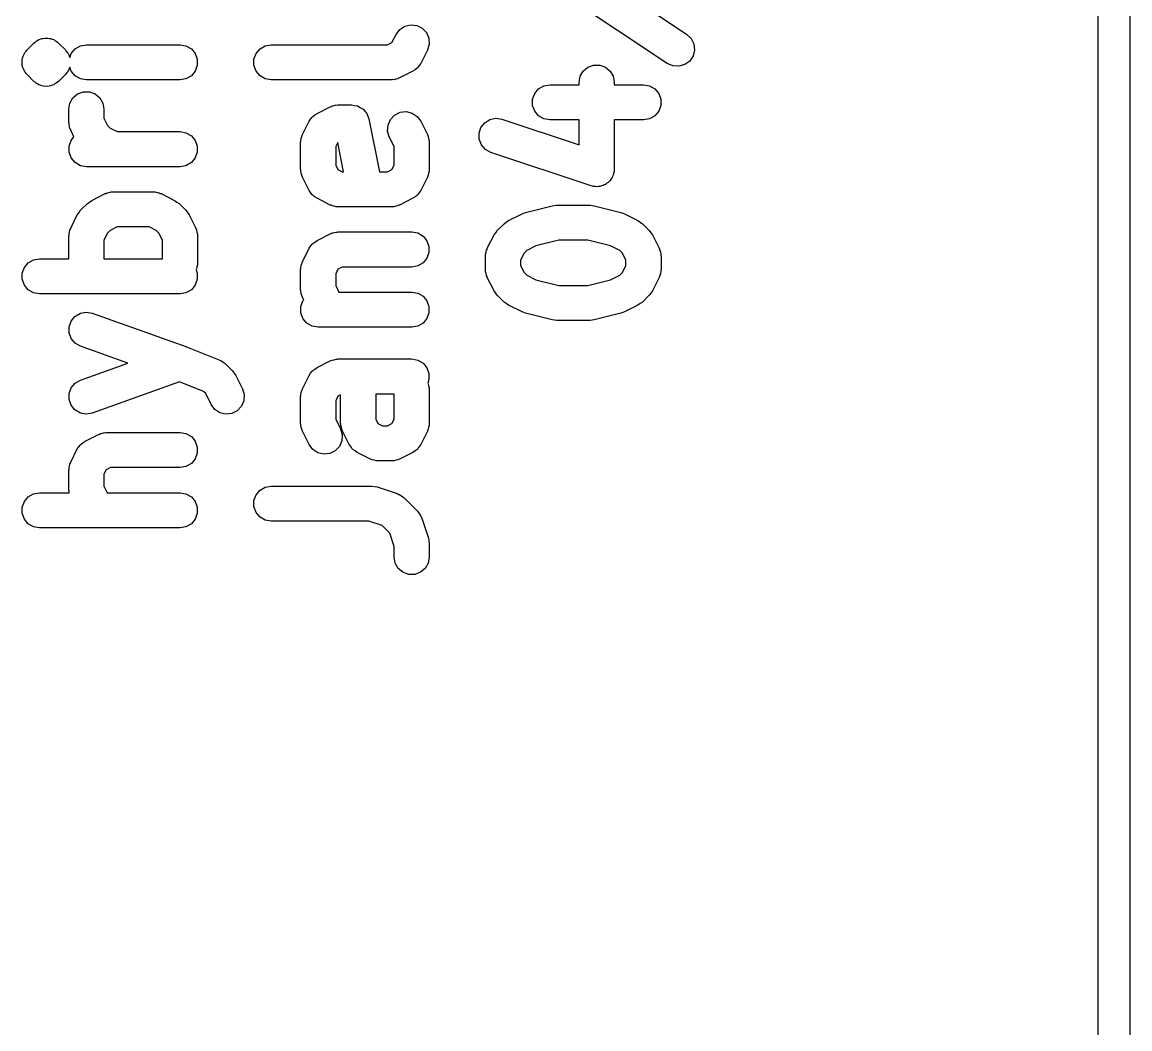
# Model space of a CAD drawing. Extents: x 51 to 137, y -158 to -25.
# Drawn here: x 128.5 to 136.51, y -68.82 to -61.54 of the extents above; entities that cross this region are included whole.
import ezdxf

# ---------------------------------------------------------------- set-up
doc = ezdxf.new("R2010")
doc.units = 0
doc.header["$MEASUREMENT"] = 0
doc.layers.add('BLACK', color=7, linetype='CONTINUOUS')

msp = doc.modelspace()

# ---------------------------------------------------------------- linework, layer by layer
at = {"layer": 'Black'}
for p, q in [((136.286, -119.911), (136.286, -28.1863)), ((136.515, -28.1813), (136.515, -119.921)), ((132.003, -60.7556), (133.309, -61.6265)), ((133.168, -61.8378), (131.862, -60.967)), ((131.207, -61.627), (131.233, -61.5916)), ((131.233, -61.5916), (131.27, -61.5673)), ((131.27, -61.5673), (131.313, -61.557)), ((131.313, -61.557), (131.357, -61.562)), ((131.357, -61.562), (131.396, -61.5818)), ((131.396, -61.5818), (131.426, -61.6138)), ((131.426, -61.6138), (131.444, -61.6543)), ((128.538, -61.7391), (128.587, -61.6907)), ((128.587, -61.6907), (128.596, -61.6844)), ((128.596, -61.6844), (128.604, -61.6765)), ((128.604, -61.6765), (128.614, -61.6718)), ((128.614, -61.6718), (128.623, -61.6654)), ((128.623, -61.6654), (128.633, -61.6626)), ((128.633, -61.6626), (128.644, -61.6579)), ((128.644, -61.6579), (128.655, -61.6569)), ((128.655, -61.6569), (128.665, -61.654)), ((128.665, -61.654), (128.676, -61.655)), ((128.676, -61.655), (128.687, -61.654)), ((128.687, -61.654), (128.698, -61.6569)), ((128.698, -61.6569), (128.709, -61.6579)), ((128.709, -61.6579), (128.719, -61.6626)), ((128.719, -61.6626), (128.73, -61.6654)), ((128.73, -61.6654), (128.739, -61.6718)), ((128.739, -61.6718), (128.749, -61.6765)), ((128.749, -61.6765), (128.757, -61.6844)), ((128.757, -61.6844), (128.766, -61.6907)), ((128.766, -61.6907), (128.815, -61.7391)), ((131.145, -61.7019), (131.177, -61.6859)), ((131.177, -61.6859), (131.207, -61.627)), ((131.447, -61.6983), (131.434, -61.7406)), ((131.444, -61.6543), (131.447, -61.6983)), ((133.309, -61.6265), (133.341, -61.657)), ((133.341, -61.657), (133.361, -61.6965)), ((133.361, -61.6965), (133.365, -61.7403)), ((128.51, -61.786), (128.513, -61.7752)), ((128.513, -61.7752), (128.516, -61.7707)), ((128.516, -61.7707), (128.518, -61.7654)), ((128.518, -61.7654), (128.522, -61.7611)), ((128.522, -61.7611), (128.524, -61.7561)), ((128.524, -61.7561), (128.532, -61.7482)), ((128.532, -61.7482), (128.538, -61.7391)), ((128.815, -61.7391), (128.821, -61.7482)), ((128.821, -61.7482), (128.829, -61.7561)), ((128.829, -61.7561), (128.831, -61.7611)), ((128.831, -61.7611), (128.835, -61.7654)), ((128.835, -61.7654), (128.837, -61.7707)), ((128.837, -61.7707), (128.84, -61.7752)), ((128.84, -61.7752), (128.843, -61.786)), ((128.846, -61.7938), (128.857, -61.7654)), ((128.857, -61.7654), (128.885, -61.7316)), ((128.885, -61.7316), (128.923, -61.7096)), ((128.923, -61.7096), (128.967, -61.7019)), ((128.967, -61.7019), (129.644, -61.7019)), ((129.644, -61.7019), (129.687, -61.7096)), ((129.687, -61.7096), (129.726, -61.7316)), ((129.726, -61.7316), (129.754, -61.7654)), ((129.754, -61.7654), (129.769, -61.8069)), ((130.179, -61.8069), (130.194, -61.7654)), ((130.194, -61.7654), (130.223, -61.7316)), ((130.223, -61.7316), (130.261, -61.7096)), ((130.261, -61.7096), (130.304, -61.7019)), ((130.304, -61.7019), (131.145, -61.7019)), ((131.434, -61.7406), (131.386, -61.8373)), ((133.365, -61.7403), (133.355, -61.7832)), ((128.502, -61.8179), (128.503, -61.8125)), ((128.502, -61.8289), (128.502, -61.8179)), ((128.502, -61.84), (128.502, -61.8289)), ((128.503, -61.8454), (128.502, -61.84)), ((128.503, -61.8069), (128.505, -61.8016)), ((128.503, -61.8125), (128.503, -61.8069)), ((128.503, -61.851), (128.503, -61.8454)), ((128.505, -61.8562), (128.503, -61.851)), ((128.505, -61.7961), (128.51, -61.786)), ((128.505, -61.8016), (128.505, -61.7961)), ((128.505, -61.8618), (128.505, -61.8562)), ((128.843, -61.786), (128.846, -61.7938)), ((129.769, -61.851), (129.754, -61.8924)), ((129.769, -61.8069), (129.769, -61.851)), ((130.179, -61.851), (130.179, -61.8069)), ((130.194, -61.8924), (130.179, -61.851)), ((131.375, -61.8523), (131.364, -61.8679)), ((131.386, -61.8373), (131.375, -61.8523)), ((132.595, -61.8641), (132.636, -61.849)), ((132.636, -61.849), (132.68, -61.849)), ((132.68, -61.849), (132.722, -61.8641)), ((133.209, -61.8556), (133.168, -61.8378)), ((133.253, -61.8584), (133.209, -61.8556)), ((133.295, -61.846), (133.253, -61.8584)), ((133.331, -61.8199), (133.295, -61.846)), ((133.355, -61.7832), (133.331, -61.8199)), ((128.51, -61.8719), (128.505, -61.8618)), ((128.513, -61.8826), (128.51, -61.8719)), ((128.516, -61.8872), (128.513, -61.8826)), ((128.518, -61.8924), (128.516, -61.8872)), ((128.522, -61.8967), (128.518, -61.8924)), ((128.524, -61.9018), (128.522, -61.8967)), ((128.532, -61.9096), (128.524, -61.9018)), ((128.538, -61.9187), (128.532, -61.9096)), ((128.587, -61.9671), (128.538, -61.9187)), ((128.815, -61.9187), (128.766, -61.9671)), ((128.821, -61.9096), (128.815, -61.9187)), ((128.829, -61.9018), (128.821, -61.9096)), ((128.831, -61.8967), (128.829, -61.9018)), ((128.835, -61.8924), (128.831, -61.8967)), ((128.837, -61.8872), (128.835, -61.8924)), ((128.84, -61.8826), (128.837, -61.8872)), ((128.843, -61.8719), (128.84, -61.8826)), ((128.846, -61.8641), (128.843, -61.8719)), ((128.857, -61.8924), (128.846, -61.8641)), ((128.885, -61.9262), (128.857, -61.8924)), ((128.923, -61.9483), (128.885, -61.9262)), ((129.726, -61.9262), (129.687, -61.9483)), ((129.754, -61.8924), (129.726, -61.9262)), ((130.223, -61.9262), (130.194, -61.8924)), ((130.261, -61.9483), (130.223, -61.9262)), ((131.329, -61.8941), (131.232, -61.9425)), ((131.344, -61.883), (131.329, -61.8941)), ((131.359, -61.8728), (131.344, -61.883)), ((131.361, -61.8699), (131.359, -61.8728)), ((131.364, -61.8679), (131.361, -61.8699)), ((132.531, -61.9741), (132.539, -61.9306)), ((132.539, -61.9306), (132.561, -61.8924)), ((132.561, -61.8924), (132.595, -61.8641)), ((132.722, -61.8641), (132.755, -61.8924)), ((132.755, -61.8924), (132.777, -61.9306)), ((132.777, -61.9306), (132.785, -61.9741)), ((128.596, -61.9735), (128.587, -61.9671)), ((128.604, -61.9813), (128.596, -61.9735)), ((128.614, -61.986), (128.604, -61.9813)), ((128.623, -61.9924), (128.614, -61.986)), ((128.633, -61.9953), (128.623, -61.9924)), ((128.644, -62), (128.633, -61.9953)), ((128.655, -62.0009), (128.644, -62)), ((128.665, -62.0038), (128.655, -62.0009)), ((128.676, -62.0028), (128.665, -62.0038)), ((128.687, -62.0038), (128.676, -62.0028)), ((128.698, -62.0009), (128.687, -62.0038)), ((128.709, -62), (128.698, -62.0009)), ((128.719, -61.9953), (128.709, -62)), ((128.73, -61.9924), (128.719, -61.9953)), ((128.739, -61.986), (128.73, -61.9924)), ((128.749, -61.9813), (128.739, -61.986)), ((128.757, -61.9735), (128.749, -61.9813)), ((128.766, -61.9671), (128.757, -61.9735)), ((128.967, -61.9559), (128.923, -61.9483)), ((129.644, -61.9559), (128.967, -61.9559)), ((129.687, -61.9483), (129.644, -61.9559)), ((130.304, -61.9559), (130.261, -61.9483)), ((131.175, -61.9559), (130.304, -61.9559)), ((131.182, -61.9546), (131.175, -61.9559)), ((131.19, -61.9551), (131.182, -61.9546)), ((131.204, -61.9508), (131.19, -61.9551)), ((131.219, -61.9483), (131.204, -61.9508)), ((131.225, -61.9446), (131.219, -61.9483)), ((131.232, -61.9425), (131.225, -61.9446)), ((132.238, -62.0219), (132.276, -61.9999)), ((132.276, -61.9999), (132.319, -61.9922)), ((132.319, -61.9922), (132.531, -61.9922)), ((132.531, -61.9922), (132.531, -61.9741)), ((132.785, -61.9741), (132.785, -61.9922)), ((132.785, -61.9922), (132.997, -61.9922)), ((132.997, -61.9922), (133.04, -61.9999)), ((133.04, -61.9999), (133.078, -62.0219)), ((128.847, -62.1242), (128.869, -62.086)), ((128.869, -62.086), (128.903, -62.0576)), ((128.903, -62.0576), (128.945, -62.0425)), ((128.945, -62.0425), (128.989, -62.0425)), ((128.989, -62.0425), (129.03, -62.0576)), ((129.03, -62.0576), (129.064, -62.086)), ((129.064, -62.086), (129.086, -62.1242)), ((132.194, -62.0972), (132.21, -62.0557)), ((132.194, -62.1413), (132.194, -62.0972)), ((132.21, -62.0557), (132.238, -62.0219)), ((133.078, -62.0219), (133.107, -62.0557)), ((133.107, -62.0557), (133.122, -62.0972)), ((133.122, -62.0972), (133.122, -62.1413)), ((128.84, -62.1676), (128.847, -62.1242)), ((128.84, -62.2643), (128.84, -62.1676)), ((129.086, -62.1242), (129.094, -62.1676)), ((129.094, -62.1676), (129.094, -62.2344)), ((130.635, -62.1991), (130.731, -62.1508)), ((130.731, -62.1508), (130.738, -62.1487)), ((130.738, -62.1487), (130.745, -62.145)), ((130.745, -62.145), (130.759, -62.1424)), ((130.759, -62.1424), (130.774, -62.1382)), ((130.774, -62.1382), (130.781, -62.1386)), ((130.781, -62.1386), (130.788, -62.1373)), ((130.788, -62.1373), (130.885, -62.1373)), ((130.885, -62.1373), (130.905, -62.1409)), ((130.905, -62.1409), (130.926, -62.144)), ((130.926, -62.144), (130.927, -62.1448)), ((130.927, -62.1448), (130.928, -62.145)), ((130.928, -62.145), (130.946, -62.1553)), ((130.946, -62.1553), (130.964, -62.1652)), ((130.964, -62.1652), (130.965, -62.1663)), ((130.965, -62.1663), (130.967, -62.1671)), ((130.967, -62.1671), (130.98, -62.1828)), ((132.21, -62.1827), (132.194, -62.1413)), ((133.122, -62.1413), (133.107, -62.1827)), ((129.094, -62.2344), (129.119, -62.2859)), ((130.529, -62.3527), (130.578, -62.2559)), ((130.578, -62.2559), (130.589, -62.241)), ((130.589, -62.241), (130.599, -62.2254)), ((130.599, -62.2254), (130.602, -62.2233)), ((130.602, -62.2233), (130.604, -62.2205)), ((130.604, -62.2205), (130.62, -62.2102)), ((130.62, -62.2102), (130.635, -62.1991)), ((130.98, -62.1828), (130.993, -62.1984)), ((130.993, -62.1984), (130.994, -62.1997)), ((130.994, -62.1997), (130.995, -62.2008)), ((130.995, -62.2008), (131.002, -62.2202)), ((131.002, -62.2202), (131.01, -62.2394)), ((131.01, -62.2394), (131.086, -62.6212)), ((131.149, -62.2832), (131.166, -62.2428)), ((131.166, -62.2428), (131.196, -62.2107)), ((131.196, -62.2107), (131.236, -62.191)), ((131.236, -62.191), (131.28, -62.186)), ((131.28, -62.186), (131.323, -62.1962)), ((131.323, -62.1962), (131.359, -62.2205)), ((131.359, -62.2205), (131.386, -62.2559)), ((131.386, -62.2559), (131.434, -62.3527)), ((131.848, -62.2661), (131.886, -62.243)), ((131.886, -62.243), (131.929, -62.2342)), ((131.929, -62.2342), (131.973, -62.2406)), ((131.973, -62.2406), (132.531, -62.4268)), ((132.238, -62.2165), (132.21, -62.1827)), ((132.276, -62.2385), (132.238, -62.2165)), ((132.319, -62.2462), (132.276, -62.2385)), ((132.531, -62.2462), (132.319, -62.2462)), ((132.531, -62.4268), (132.531, -62.2462)), ((132.997, -62.2462), (132.785, -62.2462)), ((132.785, -62.2462), (132.785, -62.603)), ((133.04, -62.2385), (132.997, -62.2462)), ((133.078, -62.2165), (133.04, -62.2385)), ((133.107, -62.1827), (133.078, -62.2165)), ((128.841, -62.2716), (128.84, -62.2643)), ((128.841, -62.2789), (128.841, -62.2716)), ((128.845, -62.2931), (128.841, -62.2789)), ((128.847, -62.3078), (128.845, -62.2931)), ((128.851, -62.3141), (128.847, -62.3078)), ((128.853, -62.3211), (128.851, -62.3141)), ((128.877, -62.3697), (128.853, -62.3211)), ((129.119, -62.2859), (129.139, -62.3051)), ((129.139, -62.3051), (129.19, -62.3309)), ((129.19, -62.3309), (129.644, -62.3309)), ((129.644, -62.3309), (129.687, -62.3385)), ((129.687, -62.3385), (129.726, -62.3606)), ((131.146, -62.3273), (131.149, -62.2832)), ((131.158, -62.3695), (131.146, -62.3273)), ((131.807, -62.3425), (131.821, -62.3006)), ((131.821, -62.3006), (131.848, -62.2661)), ((128.842, -62.4358), (128.857, -62.3944)), ((128.857, -62.3944), (128.877, -62.3697)), ((129.726, -62.3606), (129.754, -62.3944)), ((129.754, -62.3944), (129.769, -62.4358)), ((130.516, -62.4095), (130.517, -62.4023)), ((130.516, -62.603), (130.516, -62.4095)), ((130.517, -62.395), (130.521, -62.3807)), ((130.517, -62.4023), (130.517, -62.395)), ((130.521, -62.3807), (130.524, -62.3661)), ((130.524, -62.3661), (130.527, -62.3597)), ((130.527, -62.3597), (130.529, -62.3527)), ((130.785, -62.4103), (130.77, -62.4395)), ((130.827, -62.6212), (130.785, -62.4103)), ((131.193, -62.4395), (131.158, -62.3695)), ((131.434, -62.3527), (131.436, -62.3597)), ((131.436, -62.3597), (131.44, -62.3661)), ((131.44, -62.3661), (131.442, -62.3807)), ((131.442, -62.3807), (131.447, -62.395)), ((131.447, -62.395), (131.446, -62.4023)), ((131.446, -62.4023), (131.447, -62.4095)), ((131.447, -62.4095), (131.447, -62.603)), ((131.808, -62.3866), (131.807, -62.3425)), ((131.824, -62.4276), (131.808, -62.3866)), ((128.842, -62.4799), (128.842, -62.4358)), ((128.857, -62.5214), (128.842, -62.4799)), ((129.769, -62.4799), (129.754, -62.5214)), ((129.769, -62.4358), (129.769, -62.4799)), ((130.77, -62.4395), (130.77, -62.573)), ((131.193, -62.573), (131.193, -62.4395)), ((131.853, -62.4606), (131.824, -62.4276)), ((131.892, -62.4816), (131.853, -62.4606)), ((132.618, -62.7235), (131.892, -62.4816)), ((128.885, -62.5552), (128.857, -62.5214)), ((128.923, -62.5772), (128.885, -62.5552)), ((128.967, -62.5849), (128.923, -62.5772)), ((129.687, -62.5772), (129.644, -62.5849)), ((129.726, -62.5552), (129.687, -62.5772)), ((129.754, -62.5214), (129.726, -62.5552)), ((130.77, -62.573), (130.786, -62.6051)), ((131.177, -62.6051), (131.193, -62.573)), ((129.644, -62.5849), (128.967, -62.5849)), ((130.517, -62.6102), (130.516, -62.603)), ((130.517, -62.6175), (130.517, -62.6102)), ((130.521, -62.6318), (130.517, -62.6175)), ((130.524, -62.6465), (130.521, -62.6318)), ((130.527, -62.6528), (130.524, -62.6465)), ((130.529, -62.6598), (130.527, -62.6528)), ((130.578, -62.7566), (130.529, -62.6598)), ((130.786, -62.6051), (130.818, -62.6212)), ((130.818, -62.6212), (130.827, -62.6212)), ((131.086, -62.6212), (131.145, -62.6212)), ((131.145, -62.6212), (131.177, -62.6051)), ((131.434, -62.6598), (131.386, -62.7566)), ((131.436, -62.6528), (131.434, -62.6598)), ((131.44, -62.6465), (131.436, -62.6528)), ((131.442, -62.6318), (131.44, -62.6465)), ((131.447, -62.6175), (131.442, -62.6318)), ((131.447, -62.603), (131.446, -62.6102)), ((131.446, -62.6102), (131.447, -62.6175)), ((132.773, -62.6546), (132.77, -62.6635)), ((132.777, -62.6465), (132.773, -62.6546)), ((132.78, -62.6338), (132.777, -62.6465)), ((132.784, -62.6216), (132.78, -62.6338)), ((132.785, -62.603), (132.784, -62.6123)), ((132.784, -62.6123), (132.784, -62.6216)), ((132.627, -62.7249), (132.618, -62.7235)), ((132.636, -62.7281), (132.627, -62.7249)), ((132.649, -62.7281), (132.636, -62.7281)), ((132.662, -62.73), (132.649, -62.7281)), ((132.671, -62.7281), (132.662, -62.73)), ((132.68, -62.7281), (132.671, -62.7281)), ((132.692, -62.7237), (132.68, -62.7281)), ((132.705, -62.7211), (132.692, -62.7237)), ((132.713, -62.7162), (132.705, -62.7211)), ((132.722, -62.713), (132.713, -62.7162)), ((132.731, -62.7048), (132.722, -62.713)), ((132.742, -62.698), (132.731, -62.7048)), ((132.748, -62.6907), (132.742, -62.698)), ((132.755, -62.6846), (132.748, -62.6907)), ((132.762, -62.6735), (132.755, -62.6846)), ((132.77, -62.6635), (132.762, -62.6735)), ((129.007, -62.8281), (129.103, -62.7797)), ((129.103, -62.7797), (129.11, -62.7776)), ((129.11, -62.7776), (129.117, -62.774)), ((129.117, -62.774), (129.131, -62.7714)), ((129.131, -62.7714), (129.146, -62.7671)), ((129.146, -62.7671), (129.153, -62.7676)), ((129.153, -62.7676), (129.16, -62.7663)), ((129.16, -62.7663), (129.45, -62.7663)), ((129.45, -62.7663), (129.458, -62.7676)), ((129.458, -62.7676), (129.465, -62.7671)), ((129.465, -62.7671), (129.479, -62.7714)), ((129.479, -62.7714), (129.494, -62.774)), ((129.494, -62.774), (129.5, -62.7776)), ((129.5, -62.7776), (129.507, -62.7797)), ((129.507, -62.7797), (129.604, -62.8281)), ((130.589, -62.7715), (130.578, -62.7566)), ((130.599, -62.7871), (130.589, -62.7715)), ((130.602, -62.7892), (130.599, -62.7871)), ((130.604, -62.792), (130.602, -62.7892)), ((130.62, -62.8023), (130.604, -62.792)), ((130.635, -62.8134), (130.62, -62.8023)), ((130.731, -62.8618), (130.635, -62.8134)), ((131.329, -62.8134), (131.232, -62.8618)), ((131.344, -62.8023), (131.329, -62.8134)), ((131.359, -62.792), (131.344, -62.8023)), ((131.361, -62.7892), (131.359, -62.792)), ((131.364, -62.7871), (131.361, -62.7892)), ((131.375, -62.7715), (131.364, -62.7871)), ((131.386, -62.7566), (131.375, -62.7715)), ((128.914, -62.9169), (128.925, -62.9003)), ((128.925, -62.9003), (128.974, -62.8519)), ((128.974, -62.8519), (128.99, -62.8402)), ((128.99, -62.8402), (129.007, -62.8281)), ((129.604, -62.8281), (129.62, -62.8402)), ((129.62, -62.8402), (129.637, -62.8519)), ((129.637, -62.8519), (129.685, -62.9003)), ((129.685, -62.9003), (129.697, -62.9169)), ((130.738, -62.8638), (130.731, -62.8618)), ((130.745, -62.8675), (130.738, -62.8638)), ((130.759, -62.8701), (130.745, -62.8675)), ((130.774, -62.8743), (130.759, -62.8701)), ((130.781, -62.8739), (130.774, -62.8743)), ((130.788, -62.8752), (130.781, -62.8739)), ((131.175, -62.8752), (130.788, -62.8752)), ((131.182, -62.8739), (131.175, -62.8752)), ((131.19, -62.8743), (131.182, -62.8739)), ((131.204, -62.8701), (131.19, -62.8743)), ((131.219, -62.8675), (131.204, -62.8701)), ((131.225, -62.8638), (131.219, -62.8675)), ((131.232, -62.8618), (131.225, -62.8638)), ((132.144, -62.9152), (132.337, -62.8669)), ((132.337, -62.8669), (132.353, -62.8658)), ((132.353, -62.8658), (132.368, -62.8631)), ((132.368, -62.8631), (132.61, -62.8631)), ((132.61, -62.8631), (132.625, -62.8658)), ((132.625, -62.8658), (132.641, -62.8669)), ((132.641, -62.8669), (132.834, -62.9152)), ((128.853, -63.03), (128.901, -62.9333)), ((128.901, -62.9333), (128.914, -62.9169)), ((129.697, -62.9169), (129.709, -62.9333)), ((129.709, -62.9333), (129.758, -63.03)), ((132.004, -62.9853), (132.021, -62.9732)), ((132.021, -62.9732), (132.118, -62.9249)), ((132.118, -62.9249), (132.131, -62.9209)), ((132.131, -62.9209), (132.144, -62.9152)), ((132.834, -62.9152), (132.847, -62.9209)), ((132.847, -62.9209), (132.86, -62.9249)), ((132.86, -62.9249), (132.957, -62.9732)), ((132.957, -62.9732), (132.973, -62.9853)), ((128.841, -63.0723), (128.845, -63.058)), ((128.845, -63.058), (128.847, -63.0434)), ((128.847, -63.0434), (128.851, -63.037)), ((128.851, -63.037), (128.853, -63.03)), ((129.139, -63.0461), (129.119, -63.0653)), ((129.19, -63.0203), (129.139, -63.0461)), ((129.421, -63.0203), (129.19, -63.0203)), ((129.472, -63.0461), (129.421, -63.0203)), ((129.491, -63.0653), (129.472, -63.0461)), ((129.758, -63.03), (129.76, -63.037)), ((129.76, -63.037), (129.763, -63.0434)), ((129.763, -63.0434), (129.766, -63.058)), ((129.766, -63.058), (129.77, -63.0723)), ((130.745, -63.0642), (130.759, -63.0617)), ((130.759, -63.0617), (130.774, -63.0574)), ((130.774, -63.0574), (130.781, -63.0579)), ((130.781, -63.0579), (130.788, -63.0566)), ((130.788, -63.0566), (131.32, -63.0566)), ((131.32, -63.0566), (131.364, -63.0642)), ((131.916, -63.0784), (131.928, -63.0621)), ((131.928, -63.0621), (131.939, -63.0454)), ((131.939, -63.0454), (131.988, -62.997)), ((131.988, -62.997), (132.004, -62.9853)), ((132.973, -62.9853), (132.99, -62.997)), ((132.99, -62.997), (133.038, -63.0454)), ((133.038, -63.0454), (133.05, -63.0621)), ((133.05, -63.0621), (133.062, -63.0784)), ((128.84, -63.0868), (128.841, -63.0796)), ((128.84, -63.2501), (128.84, -63.0868)), ((128.841, -63.0796), (128.841, -63.0723)), ((129.119, -63.0653), (129.094, -63.1168)), ((129.094, -63.1168), (129.094, -63.2501)), ((129.517, -63.1168), (129.491, -63.0653)), ((129.517, -63.2501), (129.517, -63.1168)), ((129.77, -63.0723), (129.77, -63.0796)), ((129.77, -63.0796), (129.771, -63.0868)), ((129.771, -63.0868), (129.771, -63.2803)), ((130.602, -63.1426), (130.604, -63.1397)), ((130.604, -63.1397), (130.62, -63.1295)), ((130.62, -63.1295), (130.635, -63.1184)), ((130.635, -63.1184), (130.731, -63.07)), ((130.731, -63.07), (130.738, -63.0679)), ((130.738, -63.0679), (130.745, -63.0642)), ((131.364, -63.0642), (131.402, -63.0863)), ((131.402, -63.0863), (131.43, -63.1201)), ((131.43, -63.1201), (131.445, -63.1615)), ((131.867, -63.1752), (131.916, -63.0784)), ((132.384, -63.1171), (132.219, -63.1583)), ((132.594, -63.1171), (132.384, -63.1171)), ((132.759, -63.1583), (132.594, -63.1171)), ((133.062, -63.0784), (133.11, -63.1752)), ((130.529, -63.2719), (130.578, -63.1752)), ((130.578, -63.1752), (130.589, -63.1602)), ((130.589, -63.1602), (130.599, -63.1447)), ((130.599, -63.1447), (130.602, -63.1426)), ((131.445, -63.2056), (131.43, -63.2471)), ((131.445, -63.1615), (131.445, -63.2056)), ((131.855, -63.2174), (131.859, -63.2032)), ((131.855, -63.2248), (131.855, -63.2174)), ((131.859, -63.2032), (131.861, -63.1885)), ((131.861, -63.1885), (131.865, -63.1822)), ((131.865, -63.1822), (131.867, -63.1752)), ((132.134, -63.2104), (132.108, -63.2619)), ((132.153, -63.1912), (132.134, -63.2104)), ((132.219, -63.1583), (132.153, -63.1912)), ((132.825, -63.1912), (132.759, -63.1583)), ((132.844, -63.2104), (132.825, -63.1912)), ((132.87, -63.2619), (132.844, -63.2104)), ((133.11, -63.1752), (133.112, -63.1822)), ((133.112, -63.1822), (133.116, -63.1885)), ((133.116, -63.1885), (133.119, -63.2032)), ((133.119, -63.2032), (133.123, -63.2174)), ((133.123, -63.2174), (133.123, -63.2248)), ((128.518, -63.3136), (128.546, -63.2798)), ((128.546, -63.2798), (128.585, -63.2578)), ((128.585, -63.2578), (128.628, -63.2501)), ((128.628, -63.2501), (128.84, -63.2501)), ((129.094, -63.2501), (129.517, -63.2501)), ((129.77, -63.2949), (129.766, -63.3091)), ((129.771, -63.2803), (129.77, -63.2876)), ((129.77, -63.2876), (129.77, -63.2949)), ((130.517, -63.3142), (130.521, -63.3)), ((130.521, -63.3), (130.524, -63.2853)), ((130.524, -63.2853), (130.527, -63.279)), ((130.527, -63.279), (130.529, -63.2719)), ((131.402, -63.2809), (131.364, -63.3029)), ((131.43, -63.2471), (131.402, -63.2809)), ((131.854, -63.232), (131.855, -63.2248)), ((131.854, -63.3287), (131.854, -63.232)), ((132.108, -63.2619), (132.108, -63.2987)), ((132.108, -63.2987), (132.134, -63.3503)), ((132.844, -63.3503), (132.87, -63.2987)), ((132.87, -63.2987), (132.87, -63.2619)), ((133.123, -63.2248), (133.124, -63.232)), ((133.124, -63.232), (133.124, -63.3287)), ((128.503, -63.3551), (128.518, -63.3136)), ((128.503, -63.3992), (128.503, -63.3551)), ((129.763, -63.3238), (129.76, -63.3298)), ((129.76, -63.3298), (129.769, -63.3551)), ((129.766, -63.3091), (129.763, -63.3238)), ((129.769, -63.3551), (129.769, -63.3992)), ((130.516, -63.3287), (130.517, -63.3215)), ((130.516, -63.4739), (130.516, -63.3287)), ((130.517, -63.3215), (130.517, -63.3142)), ((130.786, -63.3266), (130.77, -63.3587)), ((130.77, -63.3587), (130.77, -63.4439)), ((130.818, -63.3106), (130.786, -63.3266)), ((131.32, -63.3106), (130.818, -63.3106)), ((131.364, -63.3029), (131.32, -63.3106)), ((131.855, -63.3359), (131.854, -63.3287)), ((131.855, -63.3432), (131.855, -63.3359)), ((131.859, -63.3575), (131.855, -63.3432)), ((131.861, -63.3722), (131.859, -63.3575)), ((131.865, -63.3785), (131.861, -63.3722)), ((131.867, -63.3855), (131.865, -63.3785)), ((132.134, -63.3503), (132.153, -63.3695)), ((132.153, -63.3695), (132.219, -63.4024)), ((132.759, -63.4024), (132.825, -63.3695)), ((132.825, -63.3695), (132.844, -63.3503)), ((133.112, -63.3785), (133.11, -63.3855)), ((133.116, -63.3722), (133.112, -63.3785)), ((133.119, -63.3575), (133.116, -63.3722)), ((133.123, -63.3432), (133.119, -63.3575)), ((133.124, -63.3287), (133.123, -63.3359)), ((133.123, -63.3359), (133.123, -63.3432)), ((128.518, -63.4406), (128.503, -63.3992)), ((128.546, -63.4744), (128.518, -63.4406)), ((129.754, -63.4406), (129.726, -63.4744)), ((129.769, -63.3992), (129.754, -63.4406)), ((130.77, -63.4439), (130.794, -63.492)), ((131.916, -63.4823), (131.867, -63.3855)), ((132.219, -63.4024), (132.384, -63.4436)), ((132.384, -63.4436), (132.594, -63.4436)), ((132.594, -63.4436), (132.759, -63.4024)), ((133.11, -63.3855), (133.062, -63.4823)), ((128.585, -63.4965), (128.546, -63.4744)), ((128.628, -63.5041), (128.585, -63.4965)), ((129.644, -63.5041), (128.628, -63.5041)), ((129.687, -63.4965), (129.644, -63.5041)), ((129.726, -63.4744), (129.687, -63.4965)), ((130.517, -63.4811), (130.516, -63.4739)), ((130.517, -63.4884), (130.517, -63.4811)), ((130.521, -63.5027), (130.517, -63.4884)), ((130.524, -63.5173), (130.521, -63.5027)), ((130.527, -63.5237), (130.524, -63.5173)), ((130.529, -63.5307), (130.527, -63.5237)), ((130.539, -63.5489), (130.529, -63.5307)), ((130.794, -63.492), (131.32, -63.492)), ((131.32, -63.492), (131.364, -63.4997)), ((131.364, -63.4997), (131.402, -63.5217)), ((131.402, -63.5217), (131.43, -63.5555)), ((131.928, -63.4986), (131.916, -63.4823)), ((131.939, -63.5153), (131.928, -63.4986)), ((131.988, -63.5637), (131.939, -63.5153)), ((133.038, -63.5153), (132.99, -63.5637)), ((133.05, -63.4986), (133.038, -63.5153)), ((133.062, -63.4823), (133.05, -63.4986)), ((130.518, -63.597), (130.533, -63.5555)), ((130.518, -63.6411), (130.518, -63.597)), ((130.533, -63.5555), (130.539, -63.5489)), ((131.43, -63.5555), (131.445, -63.597)), ((131.445, -63.597), (131.445, -63.6411)), ((132.004, -63.5754), (131.988, -63.5637)), ((132.021, -63.5875), (132.004, -63.5754)), ((132.118, -63.6358), (132.021, -63.5875)), ((132.957, -63.5875), (132.86, -63.6358)), ((132.973, -63.5754), (132.957, -63.5875)), ((132.99, -63.5637), (132.973, -63.5754)), ((128.841, -63.7429), (128.856, -63.7013)), ((128.856, -63.7013), (128.884, -63.6674)), ((128.884, -63.6674), (128.923, -63.6451)), ((128.923, -63.6451), (128.966, -63.6372)), ((128.966, -63.6372), (129.009, -63.6446)), ((129.009, -63.6446), (129.687, -63.8865)), ((130.533, -63.6825), (130.518, -63.6411)), ((130.561, -63.7163), (130.533, -63.6825)), ((131.43, -63.6825), (131.402, -63.7163)), ((131.445, -63.6411), (131.43, -63.6825)), ((132.131, -63.6398), (132.118, -63.6358)), ((132.144, -63.6455), (132.131, -63.6398)), ((132.337, -63.6938), (132.144, -63.6455)), ((132.353, -63.6949), (132.337, -63.6938)), ((132.368, -63.6976), (132.353, -63.6949)), ((132.61, -63.6976), (132.368, -63.6976)), ((132.625, -63.6949), (132.61, -63.6976)), ((132.641, -63.6938), (132.625, -63.6949)), ((132.834, -63.6455), (132.641, -63.6938)), ((132.847, -63.6398), (132.834, -63.6455)), ((132.86, -63.6358), (132.847, -63.6398)), ((128.842, -63.787), (128.841, -63.7429)), ((130.6, -63.7384), (130.561, -63.7163)), ((130.643, -63.746), (130.6, -63.7384)), ((131.32, -63.746), (130.643, -63.746)), ((131.364, -63.7384), (131.32, -63.746)), ((131.402, -63.7163), (131.364, -63.7384)), ((128.857, -63.8283), (128.842, -63.787)), ((128.886, -63.8619), (128.857, -63.8283)), ((128.924, -63.8838), (128.886, -63.8619)), ((129.266, -64.0061), (128.924, -63.8838)), ((129.687, -63.8865), (129.687, -63.8868)), ((129.687, -63.8868), (129.688, -63.887)), ((129.688, -63.887), (129.69, -63.8878)), ((129.69, -63.8878), (129.691, -63.8881)), ((129.691, -63.8881), (129.933, -63.9849)), ((128.924, -64.1284), (129.266, -64.0061)), ((129.933, -63.9849), (129.936, -63.9868)), ((129.936, -63.9868), (129.94, -63.9877)), ((129.94, -63.9877), (129.955, -63.9984)), ((129.955, -63.9984), (129.971, -64.0082)), ((129.971, -64.0082), (129.973, -64.011)), ((129.973, -64.011), (129.976, -64.013)), ((129.976, -64.013), (130.024, -64.0614)), ((130.635, -64.0376), (130.731, -63.9892)), ((130.731, -63.9892), (130.738, -63.9871)), ((130.738, -63.9871), (130.745, -63.9835)), ((130.745, -63.9835), (130.759, -63.9809)), ((130.759, -63.9809), (130.774, -63.9767)), ((130.774, -63.9767), (130.781, -63.9771)), ((130.781, -63.9771), (130.788, -63.9758)), ((130.788, -63.9758), (131.32, -63.9758)), ((131.32, -63.9758), (131.364, -63.9835)), ((131.364, -63.9835), (131.402, -64.0055)), ((131.402, -64.0055), (131.43, -64.0393)), ((130.024, -64.0614), (130.036, -64.0781)), ((130.036, -64.0781), (130.048, -64.0944)), ((130.048, -64.0944), (130.096, -64.1912)), ((130.529, -64.1912), (130.578, -64.0944)), ((130.578, -64.0944), (130.589, -64.0794)), ((130.589, -64.0794), (130.599, -64.0639)), ((130.599, -64.0639), (130.602, -64.0618)), ((130.602, -64.0618), (130.604, -64.059)), ((130.604, -64.059), (130.62, -64.0487)), ((130.62, -64.0487), (130.635, -64.0376)), ((131.43, -64.0393), (131.445, -64.0808)), ((131.445, -64.0808), (131.445, -64.1249)), ((128.842, -64.2252), (128.857, -64.1838)), ((128.857, -64.1838), (128.886, -64.1502)), ((128.886, -64.1502), (128.924, -64.1284)), ((129.641, -64.1418), (129.009, -64.3676)), ((129.815, -64.2111), (129.641, -64.1418)), ((131.445, -64.1249), (131.436, -64.1501)), ((131.436, -64.1501), (131.44, -64.1562)), ((131.44, -64.1562), (131.442, -64.1708)), ((131.442, -64.1708), (131.447, -64.1851)), ((128.841, -64.2693), (128.842, -64.2252)), ((129.83, -64.2264), (129.815, -64.2111)), ((129.869, -64.3048), (129.83, -64.2264)), ((130.096, -64.1912), (130.109, -64.2334)), ((130.109, -64.2334), (130.106, -64.2775)), ((130.516, -64.248), (130.517, -64.2408)), ((130.516, -64.4415), (130.516, -64.248)), ((130.517, -64.2334), (130.521, -64.2192)), ((130.517, -64.2408), (130.517, -64.2334)), ((130.521, -64.2192), (130.524, -64.2045)), ((130.524, -64.2045), (130.527, -64.1982)), ((130.527, -64.1982), (130.529, -64.1912)), ((130.786, -64.2459), (130.77, -64.2779)), ((130.806, -64.2357), (130.786, -64.2459)), ((130.806, -64.4415), (130.806, -64.2357)), ((131.06, -64.2298), (131.06, -64.4115)), ((131.193, -64.2298), (131.06, -64.2298)), ((131.193, -64.4115), (131.193, -64.2298)), ((131.447, -64.1851), (131.446, -64.1924)), ((131.446, -64.1924), (131.447, -64.1996)), ((131.447, -64.1996), (131.447, -64.4415)), ((128.856, -64.3108), (128.841, -64.2693)), ((128.884, -64.3448), (128.856, -64.3108)), ((129.895, -64.3402), (129.869, -64.3048)), ((129.932, -64.3645), (129.895, -64.3402)), ((130.089, -64.3179), (130.058, -64.35)), ((130.106, -64.2775), (130.089, -64.3179)), ((130.77, -64.2779), (130.77, -64.4115)), ((128.923, -64.367), (128.884, -64.3448)), ((128.966, -64.375), (128.923, -64.367)), ((129.009, -64.3676), (128.966, -64.375)), ((129.975, -64.3747), (129.932, -64.3645)), ((130.019, -64.3697), (129.975, -64.3747)), ((130.058, -64.35), (130.019, -64.3697)), ((130.77, -64.4115), (130.805, -64.4815)), ((131.06, -64.4115), (131.076, -64.4436)), ((131.177, -64.4436), (131.193, -64.4115)), ((130.517, -64.4487), (130.516, -64.4415)), ((130.517, -64.456), (130.517, -64.4487)), ((130.521, -64.4703), (130.517, -64.456)), ((130.524, -64.4849), (130.521, -64.4703)), ((130.527, -64.4913), (130.524, -64.4849)), ((130.529, -64.4983), (130.527, -64.4913)), ((130.578, -64.5951), (130.529, -64.4983)), ((130.805, -64.4815), (130.818, -64.5237)), ((130.808, -64.4487), (130.806, -64.4415)), ((130.807, -64.456), (130.808, -64.4487)), ((130.811, -64.4703), (130.807, -64.456)), ((130.814, -64.4849), (130.811, -64.4703)), ((130.818, -64.4913), (130.814, -64.4849)), ((130.82, -64.4983), (130.818, -64.4913)), ((130.868, -64.5951), (130.82, -64.4983)), ((131.076, -64.4436), (131.108, -64.4596)), ((131.108, -64.4596), (131.145, -64.4596)), ((131.145, -64.4596), (131.177, -64.4436)), ((131.434, -64.4983), (131.386, -64.5951)), ((131.436, -64.4913), (131.434, -64.4983)), ((131.44, -64.4849), (131.436, -64.4913)), ((131.442, -64.4703), (131.44, -64.4849)), ((131.447, -64.456), (131.442, -64.4703)), ((131.447, -64.4415), (131.446, -64.4487)), ((131.446, -64.4487), (131.447, -64.456)), ((128.928, -64.5912), (128.943, -64.5809)), ((128.943, -64.5809), (128.958, -64.5698)), ((128.958, -64.5698), (129.055, -64.5214)), ((129.055, -64.5214), (129.062, -64.5193)), ((129.062, -64.5193), (129.068, -64.5157)), ((129.068, -64.5157), (129.083, -64.5131)), ((129.083, -64.5131), (129.097, -64.5088)), ((129.097, -64.5088), (129.105, -64.5093)), ((129.105, -64.5093), (129.112, -64.508)), ((129.112, -64.508), (129.644, -64.508)), ((129.644, -64.508), (129.687, -64.5157)), ((129.687, -64.5157), (129.726, -64.5377)), ((129.726, -64.5377), (129.754, -64.5715)), ((129.754, -64.5715), (129.769, -64.613)), ((130.815, -64.5678), (130.797, -64.6082)), ((130.818, -64.5237), (130.815, -64.5678)), ((128.853, -64.7234), (128.901, -64.6266)), ((128.901, -64.6266), (128.913, -64.6116)), ((128.913, -64.6116), (128.923, -64.5961)), ((128.923, -64.5961), (128.926, -64.594)), ((128.926, -64.594), (128.928, -64.5912)), ((129.769, -64.6571), (129.754, -64.6985)), ((129.769, -64.613), (129.769, -64.6571)), ((130.604, -64.6305), (130.578, -64.5951)), ((130.641, -64.6548), (130.604, -64.6305)), ((130.684, -64.665), (130.641, -64.6548)), ((130.728, -64.66), (130.684, -64.665)), ((130.767, -64.6403), (130.728, -64.66)), ((130.797, -64.6082), (130.767, -64.6403)), ((130.879, -64.61), (130.868, -64.5951)), ((130.89, -64.6256), (130.879, -64.61)), ((130.892, -64.6277), (130.89, -64.6256)), ((130.894, -64.6305), (130.892, -64.6277)), ((130.91, -64.6407), (130.894, -64.6305)), ((130.925, -64.6518), (130.91, -64.6407)), ((131.022, -64.7002), (130.925, -64.6518)), ((131.329, -64.6518), (131.232, -64.7002)), ((131.344, -64.6407), (131.329, -64.6518)), ((131.359, -64.6305), (131.344, -64.6407)), ((131.361, -64.6277), (131.359, -64.6305)), ((131.364, -64.6256), (131.361, -64.6277)), ((131.375, -64.61), (131.364, -64.6256)), ((131.386, -64.5951), (131.375, -64.61)), ((128.845, -64.7514), (128.847, -64.7367)), ((128.847, -64.7367), (128.851, -64.7304)), ((128.851, -64.7304), (128.853, -64.7234)), ((129.726, -64.7323), (129.687, -64.7544)), ((129.754, -64.6985), (129.726, -64.7323)), ((131.029, -64.7023), (131.022, -64.7002)), ((131.035, -64.706), (131.029, -64.7023)), ((131.05, -64.7086), (131.035, -64.706)), ((131.064, -64.7128), (131.05, -64.7086)), ((131.071, -64.7124), (131.064, -64.7128)), ((131.079, -64.7136), (131.071, -64.7124)), ((131.175, -64.7136), (131.079, -64.7136)), ((131.182, -64.7124), (131.175, -64.7136)), ((131.19, -64.7128), (131.182, -64.7124)), ((131.193, -64.7117), (131.19, -64.7128)), ((131.204, -64.7086), (131.193, -64.7117)), ((131.219, -64.706), (131.204, -64.7086)), ((131.225, -64.7023), (131.219, -64.706)), ((131.232, -64.7002), (131.225, -64.7023)), ((128.84, -64.7802), (128.841, -64.7729)), ((128.84, -64.9253), (128.84, -64.7802)), ((128.841, -64.7656), (128.845, -64.7514)), ((128.841, -64.7729), (128.841, -64.7656)), ((129.11, -64.7781), (129.094, -64.8101)), ((129.094, -64.8101), (129.094, -64.8953)), ((129.142, -64.762), (129.11, -64.7781)), ((129.644, -64.762), (129.142, -64.762)), ((129.687, -64.7544), (129.644, -64.762)), ((129.094, -64.8953), (129.118, -64.9434)), ((130.223, -64.9248), (130.261, -64.9027)), ((130.261, -64.9027), (130.304, -64.8951)), ((130.304, -64.8951), (131.03, -64.8951)), ((131.03, -64.8951), (131.05, -64.8986)), ((131.05, -64.8986), (131.07, -64.9016)), ((131.07, -64.9016), (131.215, -64.95)), ((128.518, -65.0069), (128.546, -64.9732)), ((128.546, -64.9732), (128.585, -64.9511)), ((128.585, -64.9511), (128.628, -64.9434)), ((128.628, -64.9434), (128.842, -64.9434)), ((128.841, -64.9325), (128.84, -64.9253)), ((128.841, -64.9398), (128.841, -64.9325)), ((128.842, -64.9434), (128.841, -64.9398)), ((129.118, -64.9434), (129.644, -64.9434)), ((129.644, -64.9434), (129.687, -64.9511)), ((129.687, -64.9511), (129.726, -64.9732)), ((129.726, -64.9732), (129.754, -65.0069)), ((130.179, -65), (130.194, -64.9586)), ((130.194, -64.9586), (130.223, -64.9248)), ((131.215, -64.95), (131.222, -64.9534)), ((131.222, -64.9534), (131.229, -64.9553)), ((131.229, -64.9553), (131.241, -64.9639)), ((131.241, -64.9639), (131.254, -64.971)), ((131.254, -64.971), (131.259, -64.9764)), ((131.259, -64.9764), (131.265, -64.9806)), ((131.265, -64.9806), (131.362, -65.0774)), ((128.503, -65.0484), (128.518, -65.0069)), ((128.503, -65.0925), (128.503, -65.0484)), ((129.754, -65.0069), (129.769, -65.0484)), ((129.769, -65.0484), (129.769, -65.0925)), ((130.179, -65.0441), (130.179, -65)), ((130.194, -65.0856), (130.179, -65.0441)), ((128.518, -65.1339), (128.503, -65.0925)), ((128.546, -65.1677), (128.518, -65.1339)), ((129.754, -65.1339), (129.726, -65.1677)), ((129.769, -65.0925), (129.754, -65.1339)), ((130.223, -65.1194), (130.194, -65.0856)), ((130.261, -65.1414), (130.223, -65.1194)), ((130.304, -65.1491), (130.261, -65.1414)), ((131.362, -65.0774), (131.366, -65.0834)), ((131.366, -65.0834), (131.372, -65.0883)), ((131.372, -65.0883), (131.379, -65.1013)), ((131.379, -65.1013), (131.387, -65.1135)), ((131.387, -65.1135), (131.389, -65.1206)), ((131.389, -65.1206), (131.393, -65.127)), ((131.393, -65.127), (131.441, -65.2722)), ((128.585, -65.1898), (128.546, -65.1677)), ((128.628, -65.1974), (128.585, -65.1898)), ((129.644, -65.1974), (128.628, -65.1974)), ((129.687, -65.1898), (129.644, -65.1974)), ((129.726, -65.1677), (129.687, -65.1898)), ((131.01, -65.1491), (130.304, -65.1491)), ((131.107, -65.1814), (131.01, -65.1491)), ((131.161, -65.2358), (131.107, -65.1814)), ((131.193, -65.333), (131.161, -65.2358)), ((131.441, -65.2722), (131.444, -65.2923)), ((131.444, -65.2923), (131.447, -65.3123)), ((131.193, -65.4091), (131.193, -65.333)), ((131.447, -65.3123), (131.447, -65.4091)), ((131.201, -65.4525), (131.193, -65.4091)), ((131.223, -65.4907), (131.201, -65.4525)), ((131.44, -65.4525), (131.418, -65.4907)), ((131.447, -65.4091), (131.44, -65.4525)), ((131.257, -65.5191), (131.223, -65.4907)), ((131.298, -65.5342), (131.257, -65.5191)), ((131.342, -65.5342), (131.298, -65.5342)), ((131.384, -65.5191), (131.342, -65.5342)), ((131.418, -65.4907), (131.384, -65.5191))]:
    msp.add_line(p, q, dxfattribs=at)

doc.saveas('drawing.dxf')
